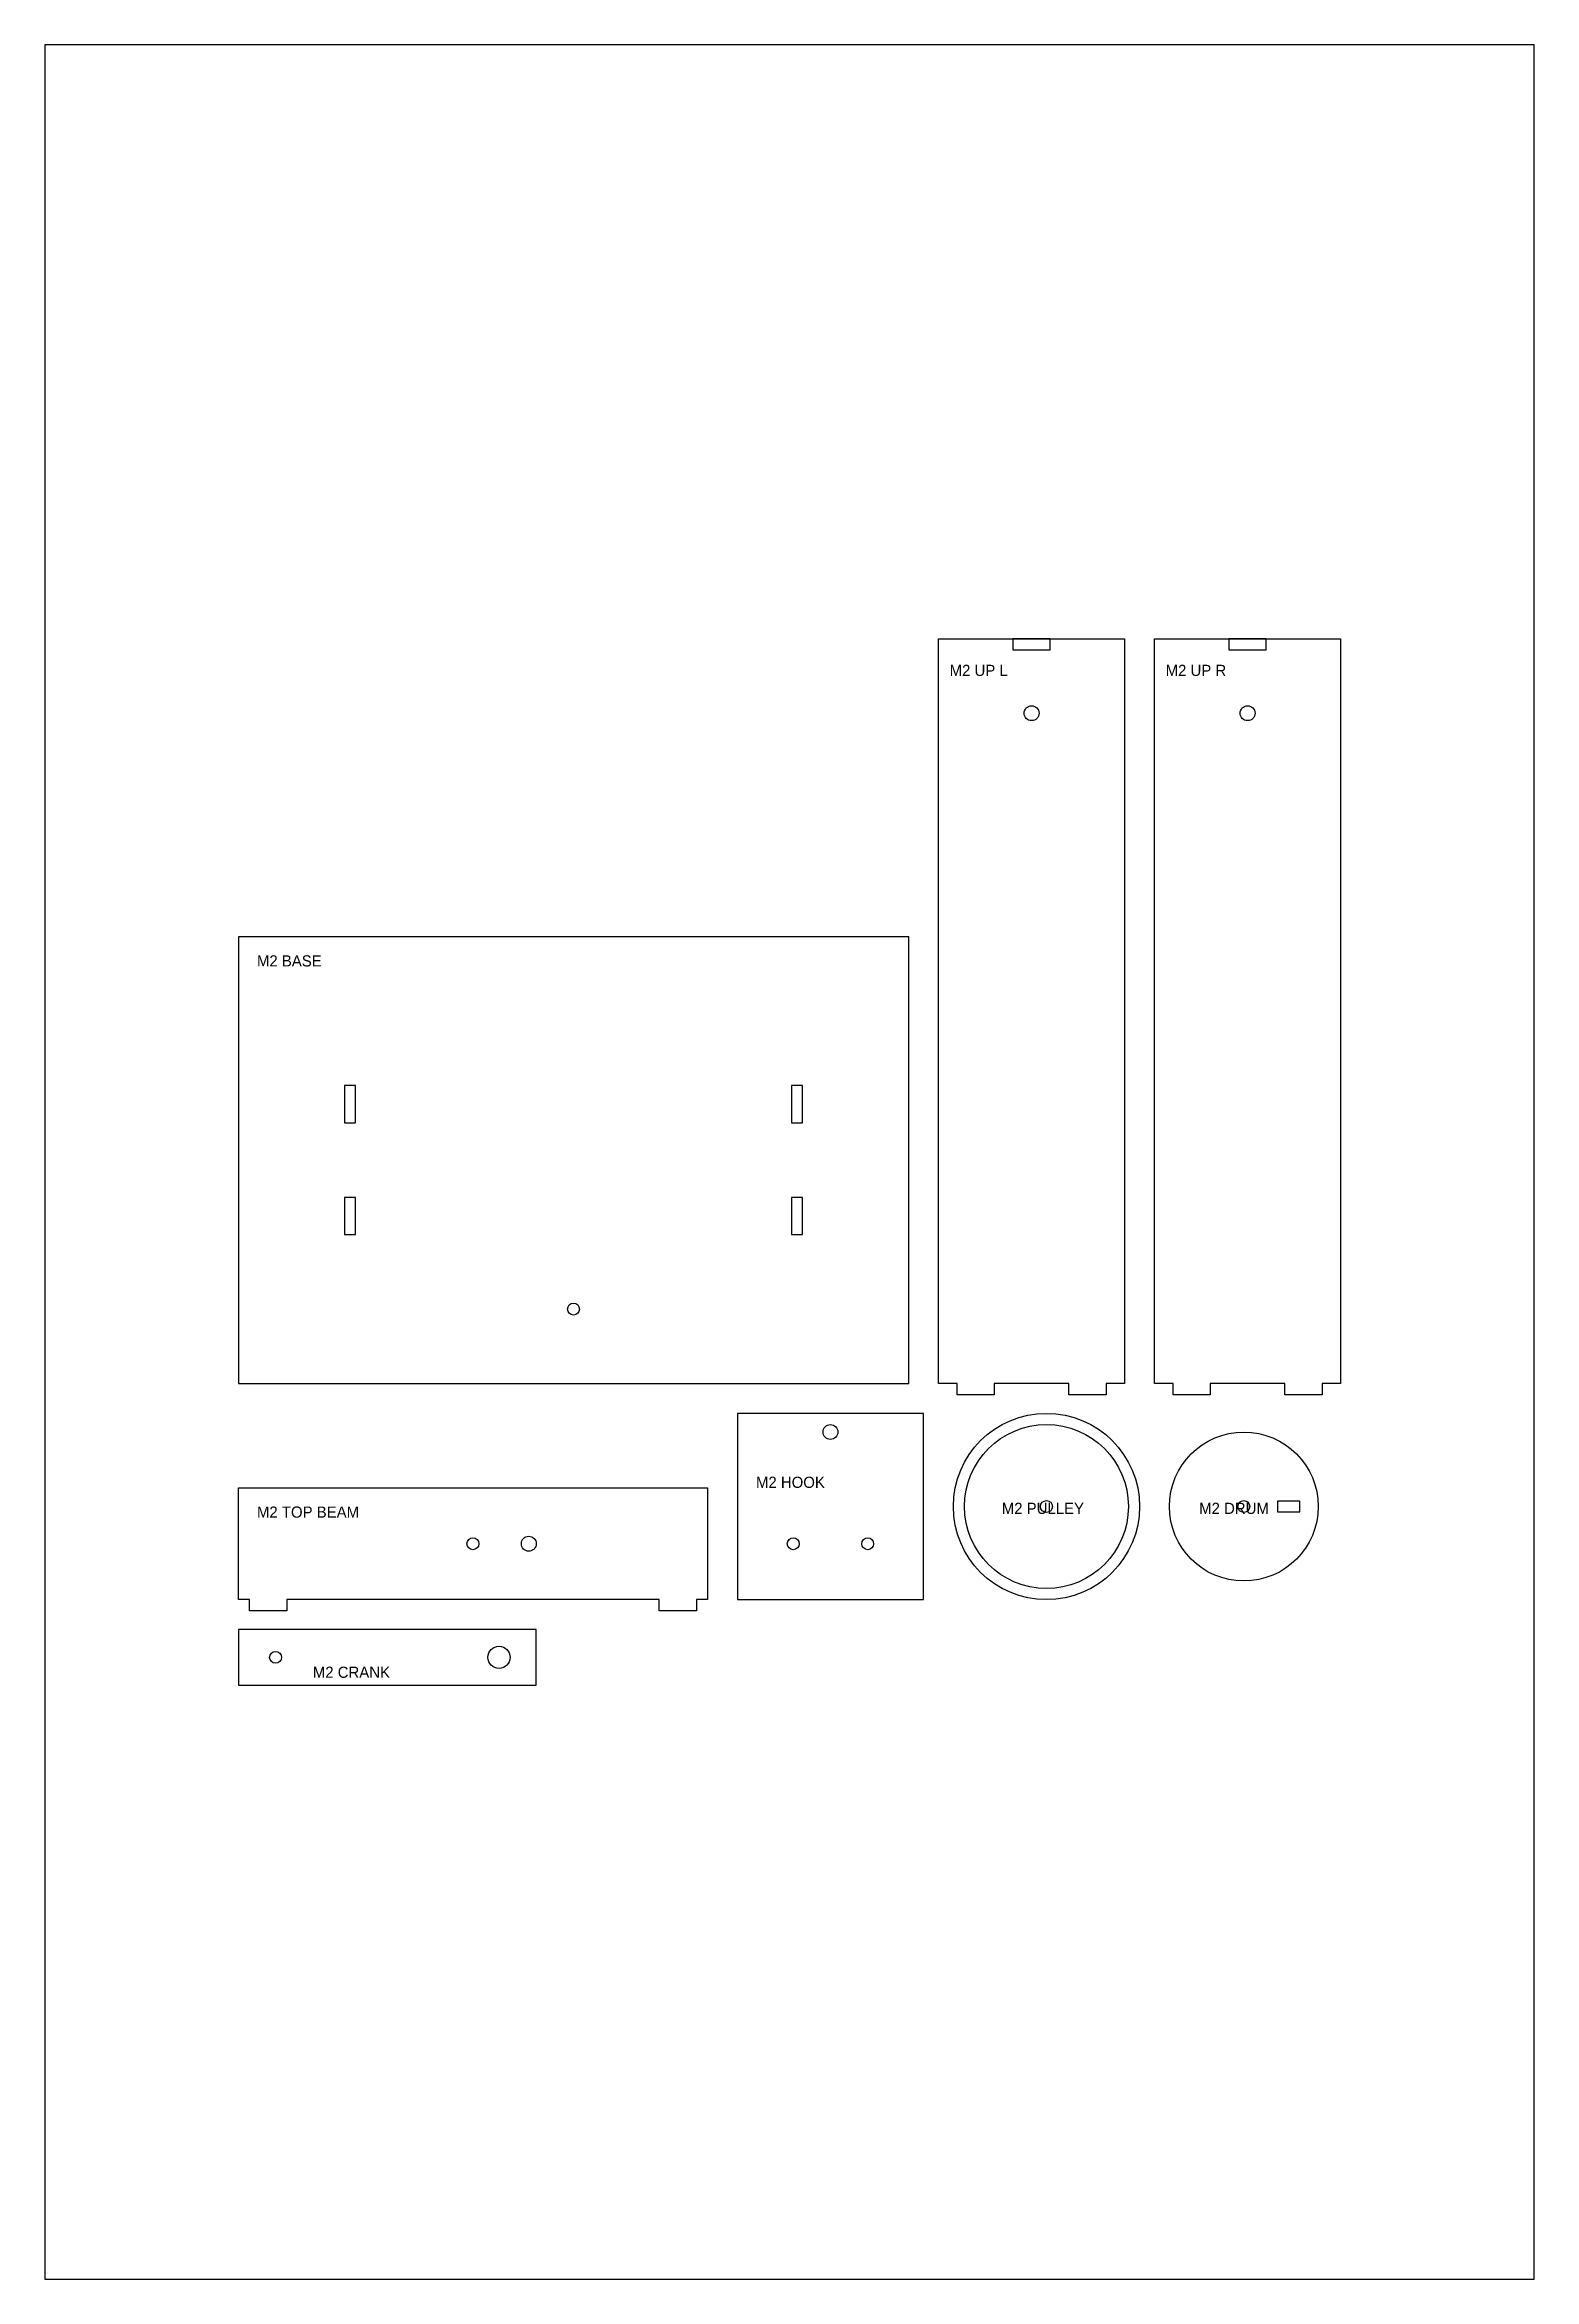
# Model space of a CAD drawing. Header units: metres. Extents: x 0 to 400, y 0 to 600.
import ezdxf

# ---------------------------------------------------------------- set-up
doc = ezdxf.new("R2010")
doc.units = ezdxf.units.M
for name, color, linetype in [('CUTS', 7, 'Continuous'), ('ENGRAVE', 1, 'Continuous'), ('SHEET', 8, 'Continuous')]:
    doc.layers.add(name, color=color, linetype=linetype)

msp = doc.modelspace()

# ---------------------------------------------------------------- linework, layer by layer
at = {"layer": 'CUTS'}
for points in [[(240, 440.5), (290, 440.5), (290, 240.5), (285, 240.5), (285, 237.5), (275, 237.5), (275, 240.5), (255, 240.5), (255, 237.5), (245, 237.5), (245, 240.5), (240, 240.5)], [(260, 437.55), (270, 437.55), (270, 440.45), (260, 440.45)], [(298, 440.5), (348, 440.5), (348, 240.5), (343, 240.5), (343, 237.5), (333, 237.5), (333, 240.5), (313, 240.5), (313, 237.5), (303, 237.5), (303, 240.5), (298, 240.5)], [(318, 437.55), (328, 437.55), (328, 440.45), (318, 440.45)], [(52, 240.5), (232, 240.5), (232, 360.5), (52, 360.5)], [(80.55, 310.5), (83.45, 310.5), (83.45, 320.5), (80.55, 320.5)], [(200.55, 310.5), (203.45, 310.5), (203.45, 320.5), (200.55, 320.5)], [(80.55, 280.5), (83.45, 280.5), (83.45, 290.5), (80.55, 290.5)], [(200.55, 280.5), (203.45, 280.5), (203.45, 290.5), (200.55, 290.5)], [(186, 182.5), (236, 182.5), (236, 232.5), (186, 232.5)], [(52, 212.5), (178, 212.5), (178, 182.5), (175, 182.5), (175, 179.5), (165, 179.5), (165, 182.5), (65, 182.5), (65, 179.5), (55, 179.5), (55, 182.5), (52, 182.5)], [(331, 206.05), (337, 206.05), (337, 208.95), (331, 208.95)], [(52, 159.5), (132, 159.5), (132, 174.5), (52, 174.5)]]:
    msp.add_lwpolyline(points, close=True, dxfattribs=at)
for centre, radius in [((265, 420.5), 2), ((323, 420.5), 2), ((142, 260.5), 1.6), ((211, 227.5), 2), ((269, 207.5), 25), ((322, 207.5), 20), ((269, 207.5), 1.6), ((322, 207.5), 1.6), ((115, 197.5), 1.6), ((130, 197.5), 2), ((201, 197.5), 1.6), ((221, 197.5), 1.6), ((62, 167), 1.6), ((122, 167), 3)]:
    msp.add_circle(centre, radius, dxfattribs=at)
at = {"layer": 'ENGRAVE'}
msp.add_circle((269, 207.5), 22, dxfattribs=at)
at = {"layer": 'SHEET', "color": 8}
msp.add_lwpolyline([(0, 0), (400, 0), (400, 600), (0, 600)], close=True, dxfattribs=at)

# ---------------------------------------------------------------- texts
at = {"layer": 'ENGRAVE'}
for s, p in [('M2 UP L', (243, 430.5)), ('M2 UP R', (301, 430.5)), ('M2 BASE', (57, 352.5)), ('M2 HOOK', (191, 212.5)), ('M2 TOP BEAM', (57, 204.5)), ('M2 PULLEY', (257, 205.5)), ('M2 DRUM', (310, 205.5)), ('M2 CRANK', (72, 161.5))]:
    msp.add_text(s, height=3, dxfattribs=at).set_placement(p)

doc.saveas('drawing.dxf')
